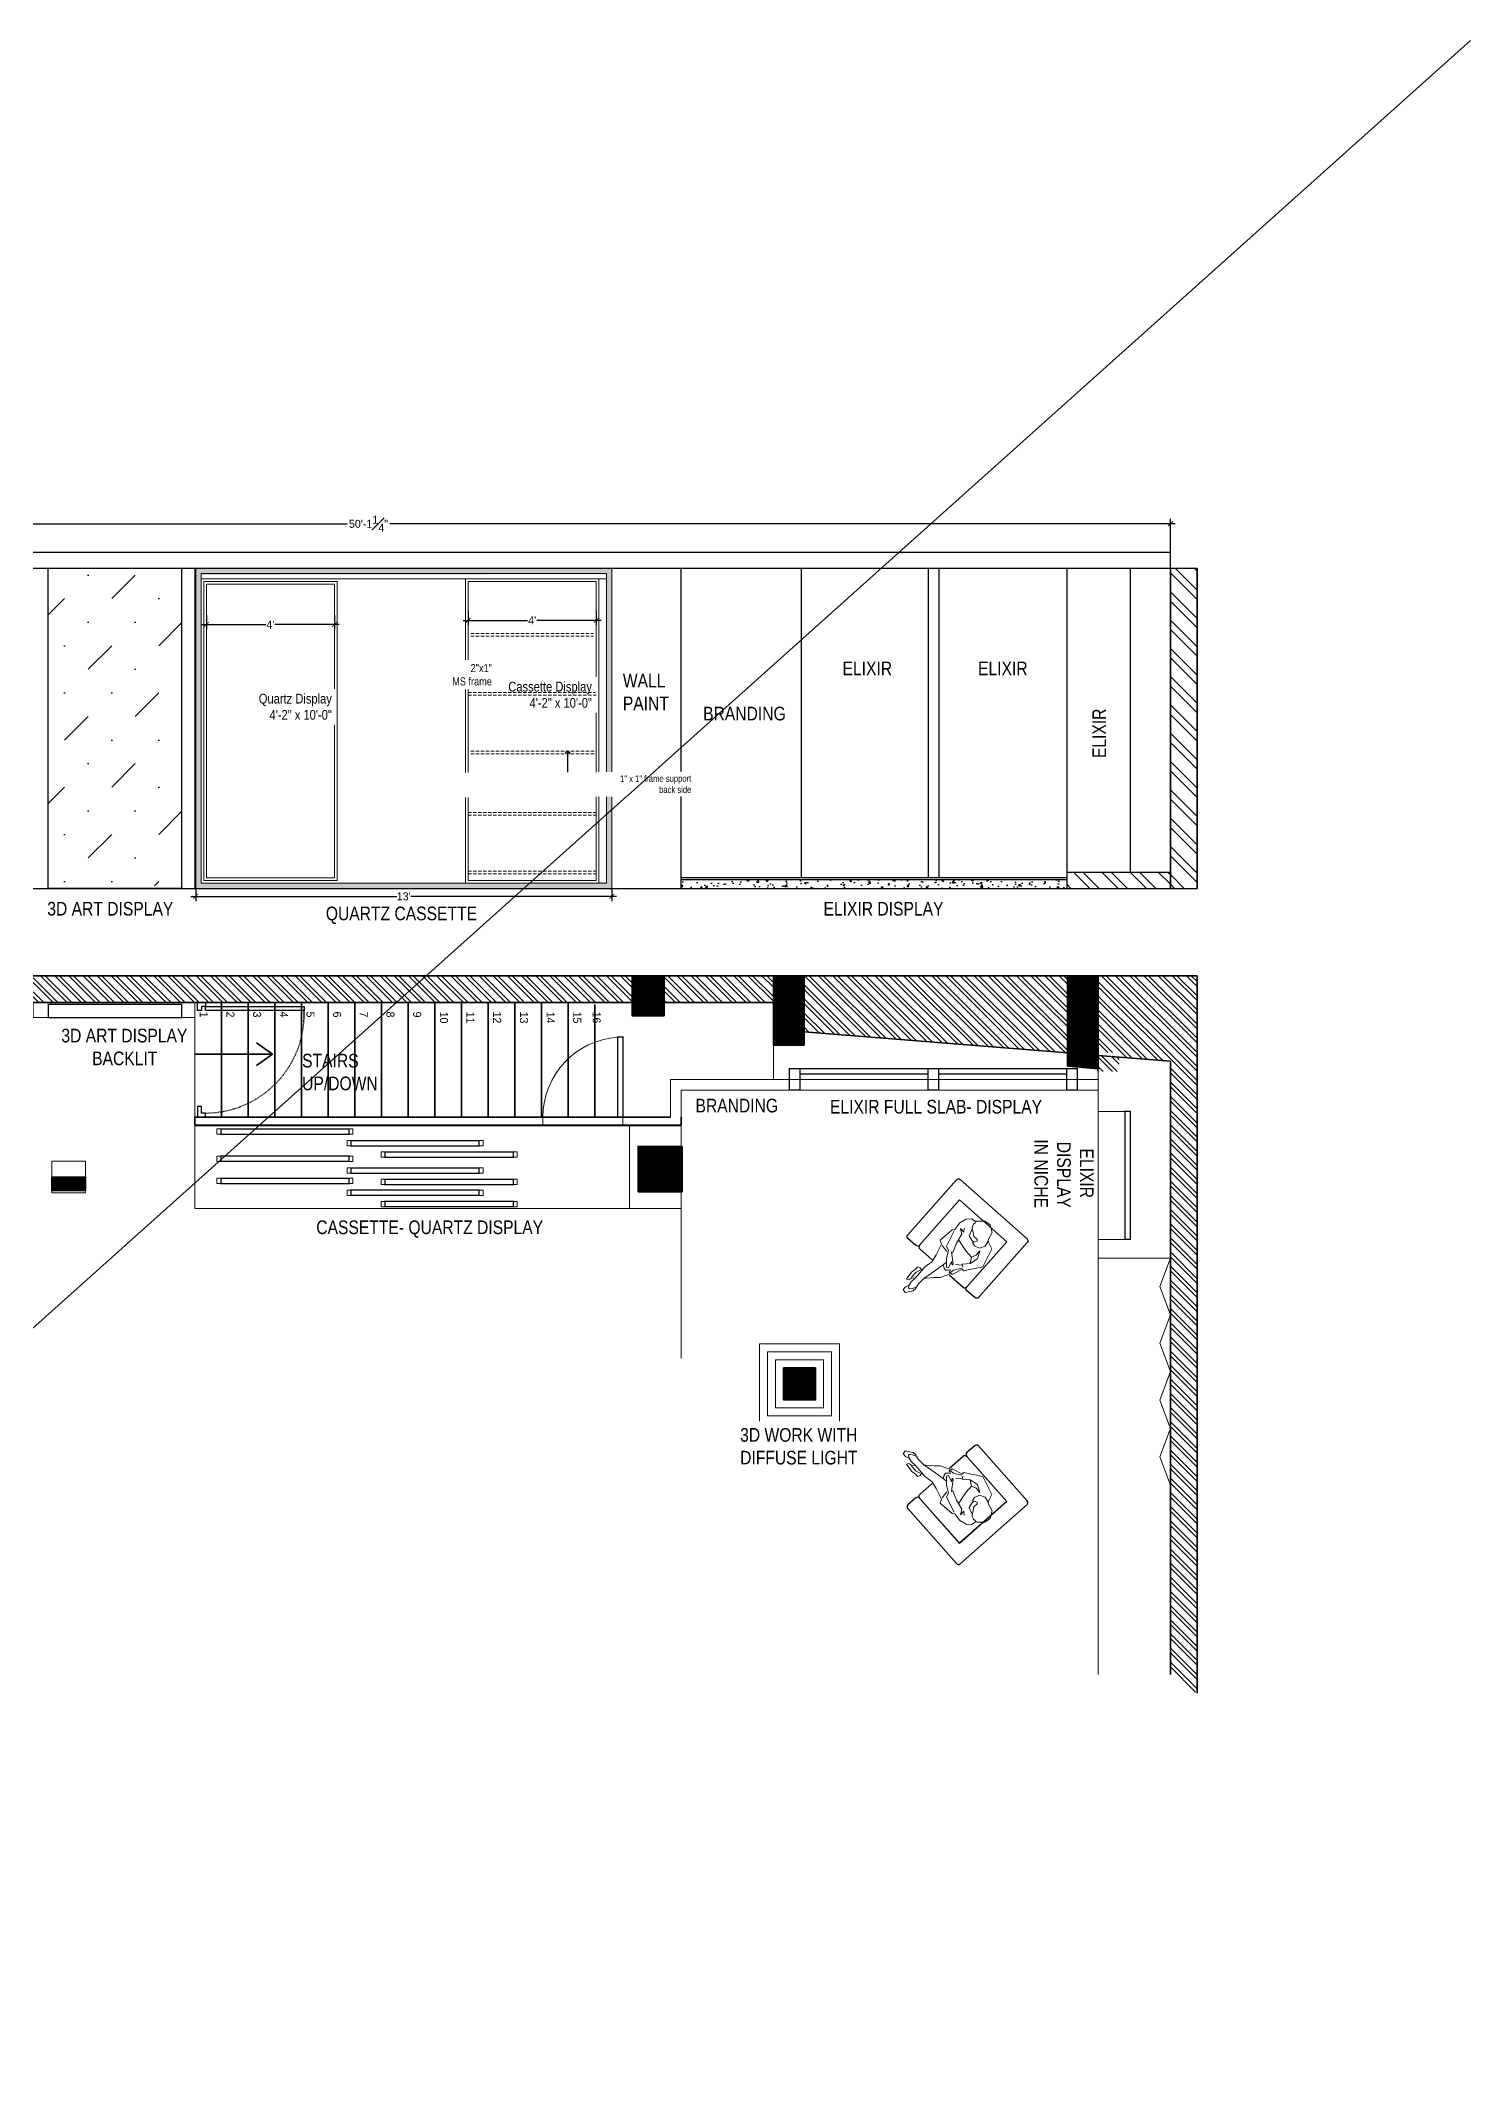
# Model space of a CAD drawing. Header units: inches. Extents: x -109431 to 29005, y -34715 to -1756.
# Drawn here: x -48419 to -47883, y -12367 to -11608 of the extents above; entities that cross this region are included whole.
import ezdxf
from ezdxf.lldxf.tags import DXFTag

# ---------------------------------------------------------------- set-up
doc = ezdxf.new("R2010")
doc.units = ezdxf.units.IN
doc.header["$LTSCALE"] = 0.05
doc.header["$MEASUREMENT"] = 0
doc.header["$PDMODE"] = 3
doc.header["$PDSIZE"] = -4
for name, pattern in [('A2-XREF-115_FURN$0$HIDDEN', [0.375, 0.25, -0.125]), ('ACAD_ISO03W100', [30, 12, -18]), ('DASHED2', [0.375, 0.25, -0.125])]:
    doc.linetypes.add(name, pattern=pattern)
doc.layers.get('Defpoints').update_dxf_attribs({"linetype": 'DASHED2'})
for name, color, linetype, lineweight in [('A-PEOPLE', 12, 'Continuous', 20), ('FURNITURE', 1, 'Continuous', 18), ('hatch', 7, 'Continuous', 25), ('WALL', 7, 'Continuous', 35)]:
    doc.layers.add(name, color=color, linetype=linetype, lineweight=lineweight)
for name, color, linetype in [('Column', 6, 'Continuous'), ('Dim', 4, 'Continuous'), ('Door', 3, 'Continuous'), ('Eleavtion', 11, 'Continuous'), ('Flooring Layout', 7, 'Continuous'), ('Furniture text & dimension', 7, 'Continuous'), ('text', 4, 'Continuous')]:
    doc.layers.add(name, color=color, linetype=linetype)
doc.styles.add('2MMOF1-4', font='ARIALN.TTF', dxfattribs={"height": 3.648})
doc.styles.add('4MMOF3-8', font='ARIALN.TTF', dxfattribs={"height": 5.12})
doc.styles.add('9-128OF1-4', font='ARIALN.TTF', dxfattribs={"height": 3.0792})
doc.styles.get("Standard").update_dxf_attribs({"font": 'stylu.ttf', "height": 6})
doc.styles.add('style2', font='stylu.ttf')
tags = doc.linetypes.add('A2-XREF-115_FURN$0$DASHED', pattern=[0.75, 0.5, -0.25]).pattern_tags.tags
tags[6:7] = [DXFTag(74, 4), DXFTag(75, 0), DXFTag(340, '0'), DXFTag(46, 1.0), DXFTag(50, 0.0), DXFTag(44, 0.0), DXFTag(45, 0.0)]
tags[4:5] = [DXFTag(74, 4), DXFTag(75, 0), DXFTag(340, '0'), DXFTag(46, 1.0), DXFTag(50, 0.0), DXFTag(44, 0.0), DXFTag(45, 0.0)]
doc.dimstyles.new('DIM 1-4', dxfattribs={"dimtxt": 3.0792, "dimasz": 1.82, "dimexe": 1.82, "dimexo": 0, "dimgap": 0.09, "dimtad": 0, "dimzin": 0, "dimdsep": 46, "dimlunit": 4, "dimtxsty": '9-128OF1-4', "dimblk": 'ARCHTICK', "dimcen": 1.8125, "dimdle": 1.82, "dimclrd": 8, "dimclre": 8, "dimadec": 0, "dimazin": 0, "dimtfac": 1, "dimtofl": 0, "dimtmove": 0, "dimatfit": 3, "dimldrblk": 'OPEN90', "dimfxl": 1, "dimtolj": 1, "dimtzin": 0, "dimlwd": -1, "dimarcsym": 0})
doc.dimstyles.new('STANDARD$0', dxfattribs={"dimscale": 0, "dimtxt": 4, "dimasz": 0.5, "dimexe": 0, "dimexo": 0, "dimgap": 0, "dimtad": 0, "dimzin": 0, "dimdsep": 46, "dimlunit": 4, "dimtxsty": 'Standard', "dimblk": 'ARCHTICK', "dimcen": 0.09375, "dimclrd": 256, "dimclre": 8, "dimclrt": 7, "dimadec": 0, "dimazin": 0, "dimtfac": 1, "dimtofl": 0, "dimtmove": 1, "dimatfit": 3, "dimldrblk": 'OBLIQUE', "dimfxl": 0.1875, "dimtolj": 1, "dimtzin": 0, "dimlwd": -1, "dimlwe": -1, "dimarcsym": 0})
pattern_1 = [(315, (6236.23921, 0), (0.08838834765, 0.08838834765), [])]
pattern_2 = [(315, (-44216.4232, 72304.417), (2.65165043, 2.65165043), []), (315, (-44216.4232, 72302.6493), (2.65165043, 2.65165043), [])]
pattern_3 = [(315, (-44216.42323, 72304.41709), (0.08838834765, 0.08838834765), [])]

# ---------------------------------------------------------------- blocks, each defined once
blk = doc.blocks.new('_ArchTick')
at = {"color": 0, "const_width": 0.15}
blk.add_lwpolyline([(-0.5, -0.5), (0.5, 0.5)], dxfattribs=at)
blk = doc.blocks.new('A$C9f012d1b')
at = {"layer": 'A-PEOPLE', "color": 1, "lineweight": 0}
blk.add_lwpolyline([(736, 178), (755, 204), (786, 212), (795, 233), (715, 244), (669, 233), (639, 235), (631, 208), (637, 180), (597, 183), (509, 162), (437, 176), (326, 204), (305, 239), (156, 220), (137, 204), (59, 210), (-10, 187), (-44, 153), (-53, 99), (-65, 96), (-111, 42), (-120, -21), (-78, -82), (0, -99), (15, -116), (40, -183), (227, -232), (378, -120), (370, -103), (473, -63), (471, -51), (572, 4), (610, 46), (667, 101), (683, 113), (755, 119), (784, 115), (805, 109), (837, 111), (900, 159), (892, 191), (858, 191), (822, 178), (786, 183)], close=True, dxfattribs=at)
for points in [[(69, 145), (101, 122), (95, 168), (126, 122), (225, 105), (313, 71), (318, 86), (395, -5), (408, -2), (387, 23), (452, 6), (458, 23), (395, 80), (326, 115), (309, 157), (151, 197)], [(330, 193), (343, 120)], [(646, 193), (686, 210), (749, 210)], [(4, -108), (65, -120), (116, -91), (128, -40), (118, -7), (80, -30), (67, -19), (67, 25), (36, 65), (11, 94), (-19, 103), (-44, 101)], [(25, 82), (90, 61), (105, 14), (107, -11)], [(189, 107), (221, -11), (229, -91), (185, -110), (132, -110), (204, -145), (282, -122), (339, -68), (355, -91)], [(465, 56), (477, 40), (484, 12), (467, -9), (450, -21), (477, -26), (482, -34), (437, -45), (368, -91)], [(427, 54), (547, 82), (683, 113)], [(637, 180), (736, 178)], [(829, 174), (847, 164), (847, 151), (824, 132), (784, 111)], [(229, -91), (280, -118)], [(345, -74), (381, -23)]]:
    blk.add_lwpolyline(points, dxfattribs=at)
blk = doc.blocks.new('_Open90')
at = {"color": 0, "linetype": 'ByBlock', "lineweight": -2}
for p, q in [((0, 0), (-1, 0)), ((-0.5, 0.5), (0, 0)), ((0, 0), (-0.5, -0.5))]:
    blk.add_line(p, q, dxfattribs=at)
blk = doc.blocks.new('*D410')
at = {"layer": 'Defpoints', "color": 0, "ltscale": 50, "transparency": 16777216}
for p in [(-48357.11, -11823.76), (-48309.11, -11823.76), (-48357.11, -11827.26)]:
    blk.add_point(p, dxfattribs=at)
at = {"layer": 'Furniture text & dimension', "color": 8, "lineweight": -2, "ltscale": 50, "transparency": 16777216}
for p, q in [((-48357.11, -11823.76), (-48357.11, -11829.08)), ((-48309.11, -11823.76), (-48309.11, -11829.08))]:
    blk.add_line(p, q, dxfattribs=at)
at = {"layer": 'Furniture text & dimension', "color": 8, "ltscale": 50, "transparency": 16777216}
for p, q in [((-48358.93, -11827.26), (-48334.83, -11827.26)), ((-48307.29, -11827.26), (-48331.39, -11827.26))]:
    blk.add_line(p, q, dxfattribs=at)
at = {"layer": 'Furniture text & dimension', "color": 8, "ltscale": 50, "transparency": 16777216, "xscale": 1.82, "yscale": 1.82, "zscale": 1.82, "rotation": 180}
blk.add_blockref('_ArchTick', (-48357.11, -11827.26), dxfattribs=at)
at = {"layer": 'Furniture text & dimension', "color": 8, "ltscale": 50, "transparency": 16777216, "xscale": 1.82, "yscale": 1.82, "zscale": 1.82}
blk.add_blockref('_ArchTick', (-48309.11, -11827.26), dxfattribs=at)
at = {"layer": 'Furniture text & dimension', "color": 0, "lineweight": 15, "ltscale": 50, "transparency": 16777216, "insert": (-48333.11, -11827.26), "char_height": 3, "attachment_point": 5, "style": 'style2'}
blk.add_mtext("\\A1;4'", dxfattribs=at)
blk = doc.blocks.new('*D409')
at = {"layer": 'Defpoints', "color": 0, "ltscale": 50, "transparency": 16777216}
for p in [(-48258.96, -11822.17), (-48210.96, -11822.17), (-48258.96, -11825.67)]:
    blk.add_point(p, dxfattribs=at)
at = {"layer": 'Furniture text & dimension', "color": 8, "lineweight": -2, "ltscale": 50, "transparency": 16777216}
for p, q in [((-48258.96, -11822.17), (-48258.96, -11827.49)), ((-48210.96, -11822.17), (-48210.96, -11827.49))]:
    blk.add_line(p, q, dxfattribs=at)
at = {"layer": 'Furniture text & dimension', "color": 8, "ltscale": 50, "transparency": 16777216}
for p, q in [((-48260.78, -11825.67), (-48236.68, -11825.67)), ((-48209.14, -11825.67), (-48233.24, -11825.67))]:
    blk.add_line(p, q, dxfattribs=at)
at = {"layer": 'Furniture text & dimension', "color": 8, "ltscale": 50, "transparency": 16777216, "xscale": 1.82, "yscale": 1.82, "zscale": 1.82, "rotation": 180}
blk.add_blockref('_ArchTick', (-48258.96, -11825.67), dxfattribs=at)
at = {"layer": 'Furniture text & dimension', "color": 8, "ltscale": 50, "transparency": 16777216, "xscale": 1.82, "yscale": 1.82, "zscale": 1.82}
blk.add_blockref('_ArchTick', (-48210.96, -11825.67), dxfattribs=at)
at = {"layer": 'Furniture text & dimension', "color": 0, "lineweight": 15, "ltscale": 50, "transparency": 16777216, "insert": (-48234.96, -11825.67), "char_height": 3, "attachment_point": 5, "style": 'style2'}
blk.add_mtext("\\A1;4'", dxfattribs=at)
blk = doc.blocks.new('*D411')
at = {"layer": 'Defpoints', "color": 0, "ltscale": 50, "transparency": 16777216}
for p in [(-48361.11, -11926.15), (-48361.11, -11929.15), (-48205.11, -11926.15)]:
    blk.add_point(p, dxfattribs=at)
at = {"layer": 'Furniture text & dimension', "color": 8, "ltscale": 50, "transparency": 16777216}
for p, q in [((-48362.93, -11929.15), (-48285.73, -11929.15)), ((-48203.29, -11929.15), (-48280.49, -11929.15))]:
    blk.add_line(p, q, dxfattribs=at)
at = {"layer": 'Furniture text & dimension', "color": 8, "lineweight": -2, "ltscale": 50, "transparency": 16777216}
for p, q in [((-48361.11, -11926.15), (-48361.11, -11930.97)), ((-48205.11, -11926.15), (-48205.11, -11930.97))]:
    blk.add_line(p, q, dxfattribs=at)
at = {"layer": 'Furniture text & dimension', "color": 8, "ltscale": 50, "transparency": 16777216, "xscale": 1.82, "yscale": 1.82, "zscale": 1.82, "rotation": 180}
blk.add_blockref('_ArchTick', (-48361.11, -11929.15), dxfattribs=at)
at = {"layer": 'Furniture text & dimension', "color": 8, "ltscale": 50, "transparency": 16777216, "xscale": 1.82, "yscale": 1.82, "zscale": 1.82}
blk.add_blockref('_ArchTick', (-48205.11, -11929.15), dxfattribs=at)
at = {"layer": 'Furniture text & dimension', "color": 0, "lineweight": 15, "ltscale": 50, "transparency": 16777216, "insert": (-48283.11, -11929.15), "char_height": 3, "attachment_point": 5, "style": 'style2'}
blk.add_mtext("\\A1;13'", dxfattribs=at)
blk = doc.blocks.new('*D414')
at = {"layer": 'Defpoints', "color": 0, "ltscale": 50, "transparency": 16777216}
for p in [(-47995.68, -11789.46), (-47995.68, -11806.15), (-48596.98, -11820.44)]:
    blk.add_point(p, dxfattribs=at)
at = {"layer": 'Furniture text & dimension', "color": 8, "ltscale": 50, "transparency": 16777216}
for p, q in [((-48598.8, -11789.46), (-48304.35, -11789.46)), ((-47993.86, -11789.46), (-48288.3, -11789.46))]:
    blk.add_line(p, q, dxfattribs=at)
at = {"layer": 'Furniture text & dimension', "color": 8, "lineweight": -2, "ltscale": 50, "transparency": 16777216}
for p, q in [((-48596.98, -11820.44), (-48596.98, -11787.64)), ((-47995.68, -11806.15), (-47995.68, -11787.64))]:
    blk.add_line(p, q, dxfattribs=at)
at = {"layer": 'Furniture text & dimension', "color": 8, "ltscale": 50, "transparency": 16777216, "xscale": 1.82, "yscale": 1.82, "zscale": 1.82, "rotation": 180}
blk.add_blockref('_ArchTick', (-48596.98, -11789.46), dxfattribs=at)
at = {"layer": 'Furniture text & dimension', "color": 8, "ltscale": 50, "transparency": 16777216, "xscale": 1.82, "yscale": 1.82, "zscale": 1.82}
blk.add_blockref('_ArchTick', (-47995.68, -11789.46), dxfattribs=at)
at = {"layer": 'Furniture text & dimension', "color": 0, "lineweight": 15, "ltscale": 50, "transparency": 16777216, "insert": (-48296.33, -11789.46), "char_height": 3, "attachment_point": 5, "style": 'style2'}
blk.add_mtext('\\A1;50\'-1{\\H1x;\\S1#4;}"', dxfattribs=at)

msp = doc.modelspace()

# ---------------------------------------------------------------- hatches: boundary and pattern name
at = {"layer": 'Column', "ltscale": 0.25}
h = msp.add_hatch(dxfattribs=at)
h.set_pattern_fill('ANSI31', color=1, angle=270)
h.set_pattern_definition(pattern_3)
h.paths.add_polyline_path([(-48185.4757, -11973.88316), (-48185.4757, -11958.88316), (-48197.4757, -11958.88316), (-48197.4757, -11973.88316)])
h = msp.add_hatch(dxfattribs=at)
h.set_pattern_fill('ANSI31', color=1, angle=270)
h.set_pattern_definition(pattern_3)
h.paths.add_polyline_path([(-48132.9757, -11984.88316), (-48132.9757, -11958.88316), (-48144.4757, -11958.88316), (-48144.4757, -11984.88316)])
h = msp.add_hatch(dxfattribs=at)
h.set_pattern_fill('ANSI31', color=1, angle=270)
h.set_pattern_definition(pattern_3)
h.paths.add_polyline_path([(-48022.6794, -11993.76919), (-48022.6794, -11958.88316), (-48034.1794, -11958.88316), (-48034.1794, -11992.84269)])
h = msp.add_hatch(dxfattribs=at)
h.set_pattern_fill('ANSI31', color=1, angle=270)
h.set_pattern_definition(pattern_1)
h.paths.add_polyline_path([(-48181.47573, -12039.88316), (-48181.4757, -12032.88316), (-48195.2257, -12032.88316), (-48195.2257, -12039.88316)])
h.paths.add_polyline_path([(-48178.7257, -12039.88316), (-48178.7257, -12032.88316), (-48181.4757, -12032.88316), (-48181.47573, -12039.88316)])
h.paths.add_polyline_path([(-48181.4757, -12032.88316), (-48178.7257, -12032.88316), (-48178.7257, -12022.88316), (-48195.2257, -12022.88316), (-48195.2257, -12032.88316)])
h = msp.add_hatch(dxfattribs=at)
h.set_pattern_fill('ANSI31', color=1, angle=270)
h.set_pattern_definition(pattern_1)
h.paths.add_polyline_path([(-48402.4757, -12039.38316), (-48402.4757, -12034.38316), (-48414.9757, -12034.38316), (-48414.9757, -12039.38316)])
h = msp.add_hatch(dxfattribs=at)
h.set_pattern_fill('ANSI31', color=1, angle=270)
h.set_pattern_definition(pattern_1)
h.paths.add_polyline_path([(-48132.97892, -12117.94444), (-48132.97892, -12105.94444), (-48140.6794, -12105.94444), (-48140.6794, -12117.94444)])
h.paths.add_polyline_path([(-48128.6794, -12117.94444), (-48128.6794, -12106.94444), (-48132.97892, -12106.94444), (-48132.97892, -12117.94444)])
h.paths.add_polyline_path([(-48128.6794, -12106.94444), (-48128.6794, -12105.94444), (-48132.97892, -12105.94444), (-48132.97892, -12106.94444)])
at = {"layer": 'Flooring Layout', "ltscale": 50, "true_color": 0x939598}
h = msp.add_hatch(dxfattribs=at)
h.set_pattern_fill('MUDST', color=252, scale=50, angle=45)
h.paths.add_polyline_path([(-48366.37451, -11806.14599), (-48416.37451, -11806.14599), (-48416.37451, -11925.14599), (-48366.37451, -11925.14599)])
at = {"layer": 'Flooring Layout', "ltscale": 50}
h = msp.add_hatch(dxfattribs=at)
h.set_pattern_fill('AR-CONC', color=256)
h.set_pattern_definition([(50, (0, 0), (7.1726018, -0.62752135), [0.75, -8.25]), (355, (0, 0), (-1.3875133, 7.5219213), [0.6, -6.6]), (100.451444, (0.598, -0.052), (5.7850885, 6.8943999), [0.6374019, -7.0114211]), (46.1842, (0, 2), (10.6724133, -1.6551928), [1.125, -12.375]), (96.635635, (0.889, 1.862), (9.3466195, 9.741186), [0.9561034, -10.5171376]), (351.184164, (0, 2), (9.3466195, 9.741186), [0.9, -9.9]), (21, (1, 1.5), (5.9690705, -4.0261889), [0.75, -8.25]), (326, (1, 1.5), (2.4331533, 7.2515005), [0.6, -6.6]), (71.451445, (1.4974, 1.1645), (8.4022238, 3.2253115), [0.6374019, -7.0114211]), (37.5, (0, 0), (0.12159855, 3.32893854), [0, -6.52, 0, -6.7, 0, -6.625]), (7.5, (0, 0), (2.63069537, 3.94411712), [0, -3.82, 0, -6.37, 0, -2.525]), (327.5, (-2.23, 0), (5.33822436, -0.22554872), [0, -2.5, 0, -7.8, 0, -10.35]), (317.5, (-3.23, 0), (5.8318617, 1.00104982), [0, -3.25, 0, -5.18, 0, -7.35])])
h.paths.add_polyline_path([(-48034.53866, -11926.14599), (-48034.53866, -11922.89599), (-48179.04045, -11922.89599), (-48179.04045, -11926.14599)])
at = {"layer": 'FURNITURE', "ltscale": 50, "true_color": 0xf26722}
h = msp.add_hatch(color=30, dxfattribs=at)
h.dxf.hatch_style = 1
h.paths.add_polyline_path([(-48361.10872, -11806.14599), (-48205.10872, -11806.14599), (-48205.10872, -11926.14599), (-48361.10872, -11926.14599)])
h.paths.add_polyline_path([(-48207.10872, -11808.39206), (-48359.10872, -11808.63812), (-48359.10872, -11924.14599), (-48207.10872, -11923.89993)], flags=16)
at = {"layer": 'hatch', "ltscale": 0.25}
h = msp.add_hatch(dxfattribs=at)
h.set_pattern_fill('ANSI32', color=8, scale=20, angle=270)
h.paths.add_polyline_path([(-47985.6794, -11806.14599), (-47995.6794, -11806.14599), (-47995.6794, -11926.14599), (-47985.6794, -11926.14599)])
h = msp.add_hatch(dxfattribs=at)
h.set_pattern_fill('ANSI32', color=8, scale=20, angle=270)
h.paths.add_polyline_path([(-47995.6794, -11920.14599), (-48034.53866, -11920.14599), (-48034.53866, -11926.14599), (-47995.6794, -11926.14599)])
h = msp.add_hatch(dxfattribs=at)
h.set_pattern_fill('ANSI32', color=8, scale=10, angle=270)
h.set_pattern_definition(pattern_2)
h.paths.add_polyline_path([(-48225.76563, -11968.88316), (-48225.76563, -11958.88316), (-48361.4757, -11958.88316), (-48402.9757, -11958.88316), (-48421.9757, -11958.88316), (-48421.9757, -11968.88316), (-48402.9757, -11968.88316), (-48361.4757, -11968.88316)])
h = msp.add_hatch(dxfattribs=at)
h.set_pattern_fill('ANSI32', color=8, scale=10, angle=270)
h.set_pattern_definition(pattern_2)
h.paths.add_polyline_path([(-48185.4757, -11973.88316), (-48185.4757, -11968.88316), (-48144.4757, -11968.88316), (-48144.4757, -11958.88316), (-48225.76563, -11958.88316), (-48225.76563, -11968.88316), (-48211.4757, -11968.88316), (-48197.4757, -11968.88316), (-48197.4757, -11973.88316)])
h = msp.add_hatch(dxfattribs=at)
h.set_pattern_fill('ANSI32', color=8, scale=10, angle=270)
h.set_pattern_definition(pattern_2)
h.paths.add_polyline_path([(-47995.6794, -11990.94444), (-47995.6794, -12220.94444), (-47985.6794, -12227.88316), (-47985.6794, -11958.88316), (-48132.9757, -11958.88316), (-48132.9757, -11979.88316), (-48034.1794, -11987.84269), (-48022.6794, -11988.76919)])
h.paths.add_polyline_path([(-48023.09384, -11987.73849), (-48023.09384, -11994.82989), (-48014.851, -11994.82989), (-48014.851, -11987.73849)], flags=16)

# ---------------------------------------------------------------- linework, layer by layer
at = {"color": 244, "linetype": 'A2-XREF-115_FURN$0$HIDDEN', "lineweight": 18, "ltscale": 100, "true_color": 0x991b1e}
for p, q in [((-48257.95972, -11830.64599), (-48211.95972, -11830.64599)), ((-48257.95972, -11831.64599), (-48211.95972, -11831.64599)), ((-48257.95972, -11874.64599), (-48210.95972, -11874.64599)), ((-48257.95972, -11875.64599), (-48210.95972, -11875.64599)), ((-48258.95972, -11897.64599), (-48210.95972, -11897.64599)), ((-48258.95972, -11898.64599), (-48210.95972, -11898.64599)), ((-48258.95972, -11919.64599), (-48210.95972, -11919.64599)), ((-48258.95972, -11920.64599), (-48210.95972, -11920.64599))]:
    msp.add_line(p, q, dxfattribs=at)
at = {"color": 11}
for points in [[(-48049.32959, -12058.88597), (-48067.6049, -12079.5139, -0.414213562), (-48068.9943, -12079.59792), (-48071.94115, -12076.98716, -0.414213562), (-48072.02517, -12075.59776), (-48057.01331, -12058.65339), (-48074.70896, -12042.97593), (-48089.72082, -12059.9203, -0.414213562), (-48091.11023, -12060.00432), (-48094.05707, -12057.39356, -0.414213562), (-48094.14109, -12056.00416), (-48075.86579, -12035.37623, -0.414213562), (-48074.47638, -12035.29221), (-48049.41361, -12057.49656, -0.414213562)], [(-48049.32959, -12155.82112), (-48067.6049, -12135.19319, 0.414213562), (-48068.9943, -12135.10917), (-48071.94115, -12137.71993, 0.414213562), (-48072.02517, -12139.10933), (-48057.01331, -12156.0537), (-48074.70896, -12171.73117), (-48089.72082, -12154.78679, 0.414213562), (-48091.11023, -12154.70277), (-48094.05707, -12157.31353, 0.414213562), (-48094.14109, -12158.70293), (-48075.86579, -12179.33086, 0.414213562), (-48074.47638, -12179.41488), (-48049.41361, -12157.21053, 0.414213562)]]:
    msp.add_lwpolyline(points, format="xyb", close=True, dxfattribs=at)
at = {"color": 6}
for points in [[(-48078.47001, -12071.20291), (-48073.41457, -12075.68178, 0.414213562), (-48072.02517, -12075.59776), (-48057.01331, -12058.65339), (-48074.69439, -12042.98884), (-48089.70625, -12059.93321, 0.414213562), (-48089.62223, -12061.32261), (-48084.94461, -12065.46674)], [(-48078.47001, -12143.50418), (-48073.41457, -12139.02531, -0.414213562), (-48072.02517, -12139.10933), (-48057.01331, -12156.0537), (-48074.69439, -12171.71825), (-48089.70625, -12154.77388, -0.414213562), (-48089.62223, -12153.38448), (-48084.94461, -12149.24035)]]:
    msp.add_lwpolyline(points, format="xyb", dxfattribs=at)
at = {"layer": 'Door', "ltscale": 0.25}
for points in [[(-48360.46721, -11971.88316), (-48360.46721, -11968.88316), (-48357.46721, -11968.88316), (-48357.46721, -11970.38316), (-48358.96721, -11970.38316), (-48358.96721, -11971.88316)], [(-48320.46721, -11970.38316), (-48320.46721, -11971.88316), (-48357.46721, -11971.88316), (-48357.46721, -11970.38316)], [(-48360.46721, -12007.88316), (-48360.46721, -12011.88316), (-48357.46721, -12011.88316), (-48357.46721, -12010.38316), (-48358.96721, -12010.38316), (-48358.96721, -12007.88316)]]:
    msp.add_lwpolyline(points, close=True, dxfattribs=at)
at = {"layer": 'Door', "linetype": 'ACAD_ISO03W100', "ltscale": 0.25}
msp.add_arc((-48357.52643, -11973.27569), 37.10751, 270.09143649, 2.92343502, dxfattribs=at)
at = {"layer": 'Eleavtion', "ltscale": 50}
for p, q in [((-48596.9757, -11800.14599), (-47995.6794, -11800.14599)), ((-48596.9757, -11806.14599), (-47995.6794, -11806.14599)), ((-48361.4757, -11806.14599), (-48361.4757, -11926.14599)), ((-48596.9757, -11926.14599), (-47995.6794, -11926.14599))]:
    msp.add_line(p, q, dxfattribs=at)
at = {"layer": 'Flooring Layout', "ltscale": 50}
for p, q in [((-48179.04045, -11926.14599), (-48179.04045, -11806.14599)), ((-48134.13055, -11806.14599), (-48134.13055, -11922.14599)), ((-48086.53866, -11806.14599), (-48086.53866, -11922.14599)), ((-48082.53866, -11806.14599), (-48082.53866, -11922.14599)), ((-48034.53866, -11806.14599), (-48034.53866, -11926.14599)), ((-48010.697, -11806.14599), (-48010.697, -11920.14599)), ((-47995.6794, -11806.14599), (-47985.6794, -11806.14599)), ((-48034.53866, -11922.14599), (-48179.04045, -11922.14599)), ((-48034.53866, -11922.89599), (-48179.04045, -11922.89599)), ((-47995.6794, -11920.14599), (-48034.53866, -11920.14599)), ((-47995.6794, -11926.14599), (-47985.6794, -11926.14599))]:
    msp.add_line(p, q, dxfattribs=at)
msp.add_lwpolyline([(-48416.37451, -11806.14599), (-48366.37451, -11806.14599), (-48366.37451, -11926.14599), (-48416.37451, -11926.14599)], close=True, dxfattribs=at)
at = {"layer": 'FURNITURE', "color": 30, "ltscale": 50, "true_color": 0xf26722}
msp.add_line((-48207.10872, -11810.14599), (-48359.10872, -11810.14599), dxfattribs=at)
at = {"layer": 'FURNITURE', "ltscale": 50}
for p, q in [((-48361.41925, -12046.21542), (-48361.4757, -11968.88316)), ((-48144.4757, -11984.88316), (-48144.4757, -11997.76913)), ((-48146.39721, -11997.76913), (-48183.04045, -11997.76913)), ((-48183.04045, -11997.76913), (-48183.04045, -12011.88316)), ((-48022.71259, -11997.76913), (-48146.39721, -11997.76913)), ((-48022.71259, -12220.94058), (-48022.71259, -11993.76651)), ((-48146.39721, -12001.76913), (-48179.04045, -12001.76913)), ((-48179.04045, -12001.76913), (-48179.04045, -12015.21542)), ((-48022.71259, -12001.76913), (-48146.39721, -12001.76913)), ((-48030.53866, -12001.76913), (-48022.71259, -12001.76913)), ((-48230.9128, -12011.88316), (-48230.9128, -12014.88316)), ((-48200.9128, -12011.88316), (-48200.9128, -12014.88316)), ((-48010.697, -12009.76741), (-48022.71259, -12009.76913)), ((-48010.697, -12057.76741), (-48010.697, -12009.76741)), ((-48198.41925, -12015.21542), (-48179.04045, -12015.21542)), ((-48198.41925, -12046.21542), (-48179.04045, -12046.21542)), ((-48010.697, -12057.76741), (-48022.70572, -12057.76913)), ((-48022.697, -12064.81219), (-47995.68041, -12064.81219)), ((-47995.68041, -12064.81219), (-47999.68028, -12075.44583)), ((-47995.68041, -12064.81219), (-47995.6794, -12149.88096)), ((-47995.68041, -12086.07948), (-47999.68028, -12075.44583)), ((-47995.68041, -12086.07948), (-47999.68028, -12096.71312)), ((-47995.68041, -12107.34677), (-47999.68028, -12096.71312)), ((-47995.6799, -12107.34658), (-47999.67978, -12117.98022)), ((-47995.6799, -12128.61386), (-47999.67978, -12117.98022)), ((-47995.6799, -12128.61386), (-47999.67978, -12139.24751)), ((-47995.6799, -12149.88115), (-47999.67978, -12139.24751))]:
    msp.add_line(p, q, dxfattribs=at)
at = {"layer": 'FURNITURE', "linetype": 'A2-XREF-115_FURN$0$DASHED', "ltscale": 250}
msp.add_line((-48179.04045, -12015.21542), (-48179.04045, -12102.43), dxfattribs=at)
at = {"layer": 'FURNITURE', "color": 30, "ltscale": 50, "true_color": 0xf26722}
for points in [[(-48205.10872, -11926.14599), (-48361.10872, -11926.14599), (-48361.10872, -11806.14599), (-48205.10872, -11806.14599)], [(-48207.10872, -11924.14599), (-48359.10872, -11924.14599), (-48359.10872, -11808.14599), (-48207.10872, -11808.14599)], [(-48209.95972, -11924.14599), (-48259.95972, -11924.14599), (-48259.95972, -11810.14599), (-48209.95972, -11810.14599)], [(-48308.10872, -11923.14599), (-48358.10872, -11923.14599), (-48358.10872, -11811.14599), (-48308.10872, -11811.14599)], [(-48309.10872, -11922.14599), (-48357.10872, -11922.14599), (-48357.10872, -11812.14599), (-48309.10872, -11812.14599)], [(-48210.95972, -11923.14599), (-48258.95972, -11923.14599), (-48258.95972, -11811.14599), (-48210.95972, -11811.14599)]]:
    msp.add_lwpolyline(points, close=True, dxfattribs=at)
at = {"layer": 'FURNITURE', "ltscale": 50}
for points in [[(-48361.4757, -11968.88316), (-48421.9757, -11968.88316), (-48421.9757, -11974.53221), (-48361.4757, -11974.53221)], [(-48361.41925, -12015.21542), (-48198.41925, -12015.21542), (-48198.41925, -12046.21542), (-48361.41925, -12046.21542)], [(-48351.65257, -12018.33882), (-48353.15257, -12018.33882), (-48353.15257, -12016.33882), (-48351.65257, -12016.33882)], [(-48302.85813, -12022.73098), (-48304.35813, -12022.73098), (-48304.35813, -12020.73098), (-48302.85813, -12020.73098)], [(-48303.65257, -12018.33882), (-48302.15257, -12018.33882), (-48302.15257, -12016.33882), (-48303.65257, -12016.33882)], [(-48254.85813, -12022.73098), (-48253.35813, -12022.73098), (-48253.35813, -12020.73098), (-48254.85813, -12020.73098)], [(-48414.9757, -12028.46702), (-48402.4757, -12028.46702), (-48402.4757, -12040.29929), (-48414.9757, -12040.29929)], [(-48351.65257, -12028.55139), (-48353.15257, -12028.55139), (-48353.15257, -12026.55139), (-48351.65257, -12026.55139)], [(-48303.65257, -12028.55139), (-48302.15257, -12028.55139), (-48302.15257, -12026.55139), (-48303.65257, -12026.55139)], [(-48290.06645, -12026.97165), (-48291.56645, -12026.97165), (-48291.56645, -12024.97165), (-48290.06645, -12024.97165)], [(-48242.06645, -12026.97165), (-48240.56645, -12026.97165), (-48240.56645, -12024.97165), (-48242.06645, -12024.97165)], [(-48351.65257, -12036.76396), (-48353.15257, -12036.76396), (-48353.15257, -12034.76396), (-48351.65257, -12034.76396)], [(-48302.85813, -12032.94355), (-48304.35813, -12032.94355), (-48304.35813, -12030.94355), (-48302.85813, -12030.94355)], [(-48303.65257, -12036.85696), (-48302.15257, -12036.85696), (-48302.15257, -12034.85696), (-48303.65257, -12034.85696)], [(-48290.06645, -12037.18422), (-48291.56645, -12037.18422), (-48291.56645, -12035.18422), (-48290.06645, -12035.18422)], [(-48254.85813, -12032.94355), (-48253.35813, -12032.94355), (-48253.35813, -12030.94355), (-48254.85813, -12030.94355)], [(-48242.06645, -12037.18422), (-48240.56645, -12037.18422), (-48240.56645, -12035.18422), (-48242.06645, -12035.18422)], [(-48302.85813, -12041.24912), (-48304.35813, -12041.24912), (-48304.35813, -12039.24912), (-48302.85813, -12039.24912)], [(-48290.06645, -12045.48979), (-48291.56645, -12045.48979), (-48291.56645, -12043.48979), (-48290.06645, -12043.48979)], [(-48254.85813, -12041.24912), (-48253.35813, -12041.24912), (-48253.35813, -12039.24912), (-48254.85813, -12039.24912)], [(-48242.06645, -12045.48979), (-48240.56645, -12045.48979), (-48240.56645, -12043.48979), (-48242.06645, -12043.48979)], [(-48149.6794, -12096.94444), (-48119.6794, -12096.94444), (-48119.6794, -12126.94444), (-48149.6794, -12126.94444)], [(-48146.6794, -12099.94444), (-48122.6794, -12099.94444), (-48122.6794, -12123.94444), (-48146.6794, -12123.94444)], [(-48143.6794, -12102.94444), (-48125.6794, -12102.94444), (-48125.6794, -12120.94444), (-48143.6794, -12120.94444)], [(-48140.6794, -12105.94444), (-48128.6794, -12105.94444), (-48128.6794, -12117.94444), (-48140.6794, -12117.94444)]]:
    msp.add_lwpolyline(points, close=True, dxfattribs=at)
at = {"layer": 'FURNITURE', "ltscale": 50, "const_width": 0.5}
for points in [[(-48366.37451, -11974.62505), (-48366.37451, -11969.62505), (-48416.37451, -11969.62505), (-48416.37451, -11974.62505), (-48366.37451, -11974.62505)], [(-48200.9128, -12011.88316), (-48200.9128, -11981.88316), (-48202.9128, -11981.88316), (-48202.9128, -12011.88316)], [(-48134.53866, -11993.76913), (-48138.53866, -11993.76913), (-48138.53866, -12001.76913), (-48134.53866, -12001.76913), (-48134.53866, -11993.76913)], [(-48086.53866, -11993.76913), (-48134.53866, -11993.76913), (-48134.53866, -11995.76913), (-48086.53866, -11995.76913), (-48086.53866, -11993.76913)], [(-48082.53866, -11993.76913), (-48086.53866, -11993.76913), (-48086.53866, -12001.76913), (-48082.53866, -12001.76913), (-48082.53866, -11993.76913)], [(-48086.53866, -11993.76913), (-48082.53866, -11993.76913), (-48082.53866, -12001.76913), (-48086.53866, -12001.76913), (-48086.53866, -11993.76913)], [(-48034.53866, -11993.76913), (-48082.53866, -11993.76913), (-48082.53866, -11995.76913), (-48034.53866, -11995.76913), (-48034.53866, -11993.76913)], [(-48034.53866, -11993.76913), (-48030.53866, -11993.76913), (-48030.53866, -12001.76913), (-48034.53866, -12001.76913), (-48034.53866, -11993.76913)], [(-48010.697, -12009.76741), (-48010.697, -12057.76741), (-48012.697, -12057.76741), (-48012.697, -12009.76741), (-48010.697, -12009.76741)], [(-48303.65257, -12018.33882), (-48303.65257, -12016.33882), (-48351.65257, -12016.33882), (-48351.65257, -12018.33882), (-48303.65257, -12018.33882)], [(-48254.85813, -12022.73098), (-48254.85813, -12020.73098), (-48302.85813, -12020.73098), (-48302.85813, -12022.73098), (-48254.85813, -12022.73098)], [(-48303.65257, -12028.55139), (-48303.65257, -12026.55139), (-48351.65257, -12026.55139), (-48351.65257, -12028.55139), (-48303.65257, -12028.55139)], [(-48242.06645, -12026.97165), (-48242.06645, -12024.97165), (-48290.06645, -12024.97165), (-48290.06645, -12026.97165), (-48242.06645, -12026.97165)], [(-48303.65257, -12036.85696), (-48303.65257, -12034.85696), (-48351.65257, -12034.85696), (-48351.65257, -12036.85696), (-48303.65257, -12036.85696)], [(-48254.85813, -12032.94355), (-48254.85813, -12030.94355), (-48302.85813, -12030.94355), (-48302.85813, -12032.94355), (-48254.85813, -12032.94355)], [(-48242.06645, -12037.18422), (-48242.06645, -12035.18422), (-48290.06645, -12035.18422), (-48290.06645, -12037.18422), (-48242.06645, -12037.18422)], [(-48254.85813, -12041.24912), (-48254.85813, -12039.24912), (-48302.85813, -12039.24912), (-48302.85813, -12041.24912), (-48254.85813, -12041.24912)], [(-48242.06645, -12045.48979), (-48242.06645, -12043.48979), (-48290.06645, -12043.48979), (-48290.06645, -12045.48979), (-48242.06645, -12045.48979)]]:
    msp.add_lwpolyline(points, dxfattribs=at)
at = {"layer": 'FURNITURE', "ltscale": 50}
msp.add_arc((-48200.9128, -12011.88316), 30, 93.82255373, 180, dxfattribs=at)
at = {"layer": 'WALL', "ltscale": 50}
for p, q in [((-47995.6794, -11806.14599), (-47995.6794, -11926.14599)), ((-47985.6794, -11806.14599), (-47985.6794, -11926.14599))]:
    msp.add_line(p, q, dxfattribs=at)
at = {"layer": 'WALL', "ltscale": 0.25}
for points in [[(-48421.9757, -11958.88316), (-48402.9757, -11958.88316), (-48361.4757, -11958.88316), (-47985.6794, -11958.88316)], [(-48034.1794, -11958.88316), (-48034.1794, -11992.84269)], [(-48022.6794, -11958.88316), (-48022.6794, -11993.76919)], [(-47985.6794, -12227.88316), (-47985.6794, -11958.88316)], [(-48421.9757, -11968.88316), (-48402.9757, -11968.88316), (-48361.4757, -11968.88316), (-48211.4757, -11968.88316)], [(-48211.4757, -11968.88316), (-48197.4757, -11968.88316), (-48197.4757, -11973.88316), (-48185.4757, -11973.88316), (-48185.4757, -11968.88316), (-48144.4757, -11968.88316), (-48144.4757, -11984.88316), (-48132.9757, -11984.88316), (-48132.9757, -11979.88316), (-48132.9757, -11979.88316)], [(-48132.9757, -11979.88316), (-48034.1794, -11987.84269)], [(-48022.6794, -11988.76919), (-47995.6794, -11990.94444)], [(-47995.6794, -12220.94444), (-47995.6794, -11990.94444)], [(-48034.1794, -11992.84269), (-48022.6794, -11993.76919)], [(-48183.04045, -12011.88316), (-48361.4757, -12011.88316), (-48361.4757, -12014.88316), (-48179.04045, -12014.88316)], [(-48179.04045, -12014.88316), (-48179.04045, -12011.88316)], [(-48178.7257, -12022.88316), (-48178.7257, -12039.88316), (-48195.2257, -12039.88316), (-48195.2257, -12022.88316), (-48178.7257, -12022.88316)]]:
    msp.add_lwpolyline(points, dxfattribs=at)
for points in [[(-48185.4757, -11973.88316), (-48185.4757, -11958.88316), (-48197.4757, -11958.88316), (-48197.4757, -11973.88316)], [(-48132.9757, -11984.88316), (-48132.9757, -11958.88316), (-48144.4757, -11958.88316), (-48144.4757, -11984.88316)], [(-48414.9757, -12034.38316), (-48414.9757, -12039.38316), (-48402.4757, -12039.38316), (-48402.4757, -12034.38316)], [(-48128.6794, -12105.94444), (-48128.6794, -12117.94444), (-48140.6794, -12117.94444), (-48140.6794, -12105.94444)]]:
    msp.add_lwpolyline(points, close=True, dxfattribs=at)
at = {"layer": 'WALL', "color": 8, "ltscale": 0.25}
for points in [[(-48351.4757, -11968.88316), (-48351.4757, -12011.88316)], [(-48341.4757, -11968.88316), (-48341.4757, -12011.88316)], [(-48331.4757, -11968.88316), (-48331.4757, -12011.88316)], [(-48321.4757, -11968.88316), (-48321.4757, -12011.88316)], [(-48311.4757, -11968.88316), (-48311.4757, -12011.88316)], [(-48301.4757, -11968.88316), (-48301.4757, -12011.88316)], [(-48291.4757, -11968.88316), (-48291.4757, -12011.88316)], [(-48281.4757, -11968.88316), (-48281.4757, -12011.88316)], [(-48271.4757, -11968.88316), (-48271.4757, -12011.88316)], [(-48261.4757, -11968.88316), (-48261.4757, -12011.88316)], [(-48251.4757, -11968.88316), (-48251.4757, -12011.88316)], [(-48241.4757, -11968.88316), (-48241.4757, -12011.88316)], [(-48231.4757, -11968.88316), (-48231.4757, -12011.88316)], [(-48221.4757, -11968.88316), (-48221.4757, -12011.88316)], [(-48211.4757, -11969.67958), (-48211.4757, -12011.88316)]]:
    msp.add_lwpolyline(points, dxfattribs=at)

# ---------------------------------------------------------------- block references
at = {"color": 161, "lineweight": -3, "yscale": 0.03937, "zscale": 0.03937}
for p, xscale, rotation in [((-48066.92775, -12055.30496), -0.03937, 48.46067043561108), ((-48066.92775, -12159.40213), 0.03937, 131.5393295643889)]:
    msp.add_blockref('A$C9f012d1b', p, dxfattribs=dict(at, xscale=xscale, rotation=rotation))

# ---------------------------------------------------------------- texts
at = {"layer": 'Dim', "ltscale": 0.25, "char_height": 3, "attachment_point": 1, "rotation": 270}
for s, insert in [('1 ', (-48356.57379, -11972.32825)), ('2 ', (-48346.57379, -11972.32825)), ('3 ', (-48336.57379, -11972.32825)), ('4 ', (-48326.51777, -11972.32825)), ('5 ', (-48316.57379, -11972.32825)), ('6 ', (-48306.57379, -11972.32825)), ('7 ', (-48296.57379, -11972.32825)), ('8 ', (-48286.57379, -11972.32825)), ('9 ', (-48276.57379, -11972.32825)), ('10 ', (-48266.51777, -11972.32825)), ('11 ', (-48256.57379, -11972.32825)), ('12 ', (-48246.57379, -11972.32825)), ('13 ', (-48236.51777, -11972.32825)), ('14 ', (-48226.57379, -11972.32825)), ('15', (-48216.57379, -11972.32825)), ('16', (-48209.2851, -11972.32825))]:
    msp.add_mtext_dynamic_manual_height_columns(s, width=44, gutter_width=1, heights=[0], dxfattribs=dict(at, insert=insert))
at = {"layer": 'text', "ltscale": 50, "char_height": 5.12, "attachment_point": 4, "style": '4MMOF3-8'}
for s, insert in [('WALL\\PPAINT', (-48200.95366, -11852.52808)), ('ELIXIR', (-48118.58874, -11843.69693)), ('ELIXIR', (-48067.76881, -11843.69693)), ('BRANDING', (-48170.83888, -11860.64054)), ('3D ART DISPLAY', (-48416.73953, -11933.81288)), ('ELIXIR DISPLAY', (-48125.71454, -11933.81288)), ('QUARTZ CASSETTE ', (-48312.31926, -11936.25276)), ('ELIXIR FULL SLAB- DISPLAY', (-48123.2923, -12008.04385)), ('CASSETTE- QUARTZ DISPLAY', (-48315.89064, -12053.92368))]:
    msp.add_mtext_dynamic_manual_height_columns(s, width=127.679357, gutter_width=15.396, heights=[0], dxfattribs=dict(at, insert=insert))
at = {"layer": 'text', "ltscale": 50, "insert": (-48022.35013, -11877.30158), "char_height": 5.12, "attachment_point": 4, "rotation": 90, "style": '4MMOF3-8'}
msp.add_mtext_dynamic_manual_height_columns('ELIXIR', width=127.679357, gutter_width=15.396, heights=[0], dxfattribs=at)
at = {"layer": 'text', "ltscale": 50, "char_height": 5.12, "width": 66.2810962, "attachment_point": 4, "style": '4MMOF3-8'}
for s, insert in [('\\pi9.65176;3D ART DISPLAY \\P\\pi21.18922;BACKLIT', (-48421.11276, -11985.64795)), ('STAIRS\\PUP/DOWN', (-48321.19237, -11995.0461))]:
    msp.add_mtext(s, dxfattribs=dict(at, insert=insert))
at = {"layer": 'text', "ltscale": 50, "insert": (-48035.61154, -11980.1279), "char_height": 5.12, "width": 105.1209635, "attachment_point": 4, "rotation": 270, "style": '4MMOF3-8'}
msp.add_mtext('\\pi43.54286;ELIXIR\\P\\pi39.38155; DISPLAY \\P\\pi40.12894;IN NICHE', dxfattribs=at)

# ---------------------------------------------------------------- dimensions: what is measured, and where the dimension line sits
at = {"layer": 'Furniture text & dimension', "lineweight": 15, "ltscale": 50}
dim = msp.add_linear_dim(base=(-47995.6794, -11789.45544), p1=(-48596.9757, -11820.44143), p2=(-47995.6794, -11806.14599), dimstyle='DIM 1-4', override={"dimtxt": 3, "dimdec": 3, "dimtxsty": 'style2', "dimtdec": 3, "dimtmove": 1, "dimfxl": 0, "dimfrac": 1, "dimarcsym": 1}, dxfattribs=at)
dim.commit()
dim.dimension.update_dxf_attribs({"geometry": '*D414', "text_midpoint": (-48296.32755, -11789.45544)})
for base, p1, p2, picture, middle in [((-48357.10872, -11827.2555), (-48309.10872, -11823.7555), (-48357.10872, -11823.7555), '*D410', (-48333.10872, -11827.2555)), ((-48258.95972, -11825.66739), (-48210.95972, -11822.16739), (-48258.95972, -11822.16739), '*D409', (-48234.95972, -11825.66739)), ((-48361.10872, -11929.14599), (-48205.10872, -11926.14599), (-48361.10872, -11926.14599), '*D411', (-48283.10872, -11929.14599))]:
    dim = msp.add_linear_dim(base=base, p1=p1, p2=p2, angle=180, dimstyle='DIM 1-4', override={"dimtxt": 3, "dimdec": 3, "dimtxsty": 'style2', "dimtdec": 3, "dimtmove": 1, "dimfxl": 0, "dimfrac": 1, "dimarcsym": 1}, dxfattribs=at)
    dim.commit()
    dim.dimension.update_dxf_attribs({"geometry": picture, "text_midpoint": middle})

# ---------------------------------------------------------------- leaders
at = {"color": 244, "lineweight": 30, "ltscale": 50, "true_color": 0x991b1e}
msp.add_leader([(-48221.66859, -11874.58665), (-48221.66859, -11883.97055)], dimstyle='DIM 1-4', override={"dimtxt": 3, "dimgap": 0.09, "dimtad": 0, "dimdec": 3, "dimtxsty": 'style2', "dimclrt": 256, "dimtdec": 3, "dimfxl": 0, "dimfrac": 1, "dimarcsym": 1}, dxfattribs=at)
at = {"layer": 'WALL', "ltscale": 0.25}
msp.add_leader([(-48332.35198, -11988.26018), (-48361.38592, -11988.26018)], dimstyle='STANDARD$0', override={"dimscale": 1, "dimasz": 6, "dimldrblk": 'Open90', "dimfxlon": 1}, dxfattribs=at)

# ---------------------------------------------------------------- next in the draw order: texts
at = {"layer": 'text', "ltscale": 50, "bg_fill": 2}
for s, width, gutter_width, heights, insert, char_height, attachment_point, style in [('{\\C32;\\c2648525; Cassette Display\\P4\'-2" x 10\'-0"}', 44.3826781, 1, [0], (-48212.54762, -11853.57667), 3.648, 6, '2MMOF1-4'), ('{\\C32;\\c2648525;Quartz Display\\P4\'-2" x 10\'-0"}', 44.3826781, 1, [0], (-48310.04762, -11858.07667), 3.648, 6, '2MMOF1-4'), ('BRANDING', 26.6168326, 15.396, [26.39219], (-48173.7087, -12007.61867), 5.12, 4, '4MMOF3-8'), ('3D WORK WITH DIFFUSE LIGHT', 44.5239057, 15.396, [26.39219], (-48156.97378, -12135.36292), 5.12, 4, '4MMOF3-8')]:
    msp.add_mtext_dynamic_manual_height_columns(s, width=width, gutter_width=gutter_width, heights=heights, dxfattribs=dict(at, insert=insert, char_height=char_height, attachment_point=attachment_point, style=style))
at = {"layer": 'text', "color": 7, "ltscale": 50, "true_color": 0xffffff, "insert": (-48175.28481, -11887.01454), "char_height": 2.5, "width": 119.7881661, "attachment_point": 6, "rotation": 0.27126511, "style": '9-128OF1-4', "bg_fill": 2}
msp.add_mtext('{\\C30;\\c2254834;1" x 1" frame support \\Pback side}', dxfattribs=at)

# ---------------------------------------------------------------- next in the draw order: linework, layer by layer
at = {"color": 244, "linetype": 'A2-XREF-115_FURN$0$HIDDEN', "lineweight": 18, "ltscale": 100, "true_color": 0x991b1e}
for p, q in [((-48258.95972, -11852.64599), (-48211.33162, -11852.64599)), ((-48258.95972, -11853.64599), (-48210.95972, -11853.64599))]:
    msp.add_line(p, q, dxfattribs=at)

# ---------------------------------------------------------------- next in the draw order: leaders
at = {"layer": 'FURNITURE', "color": 30, "ltscale": 50, "true_color": 0xf26722}
msp.add_leader([(-48259.95972, -11846.14599), (-48281.95972, -11846.14599)], dimstyle='DIM 1-4', override={"dimtxt": 5, "dimgap": 0.09, "dimtad": 0, "dimdec": 3, "dimtdec": 3, "dimfxl": 0, "dimtfill": 1, "dimfrac": 1, "dimarcsym": 1}, dxfattribs=at)

# ---------------------------------------------------------------- next in the draw order: texts
at = {"layer": 'text', "ltscale": 50, "insert": (-48250.04762, -11846.07667), "char_height": 3, "attachment_point": 6, "style": '2MMOF1-4', "bg_fill": 2}
msp.add_mtext_dynamic_manual_height_columns('{\\C32;\\c2648525;2"x1"\\P MS frame}', width=44.3826781, gutter_width=1, heights=[0], dxfattribs=at)

# ---------------------------------------------------------------- next in the draw order: linework, layer by layer
at = {"layer": 'Flooring Layout', "ltscale": 50}
msp.add_line((-47883.12978, -11608.2331), (-48730.08793, -12366.76428), dxfattribs=at)

doc.saveas('drawing.dxf')
